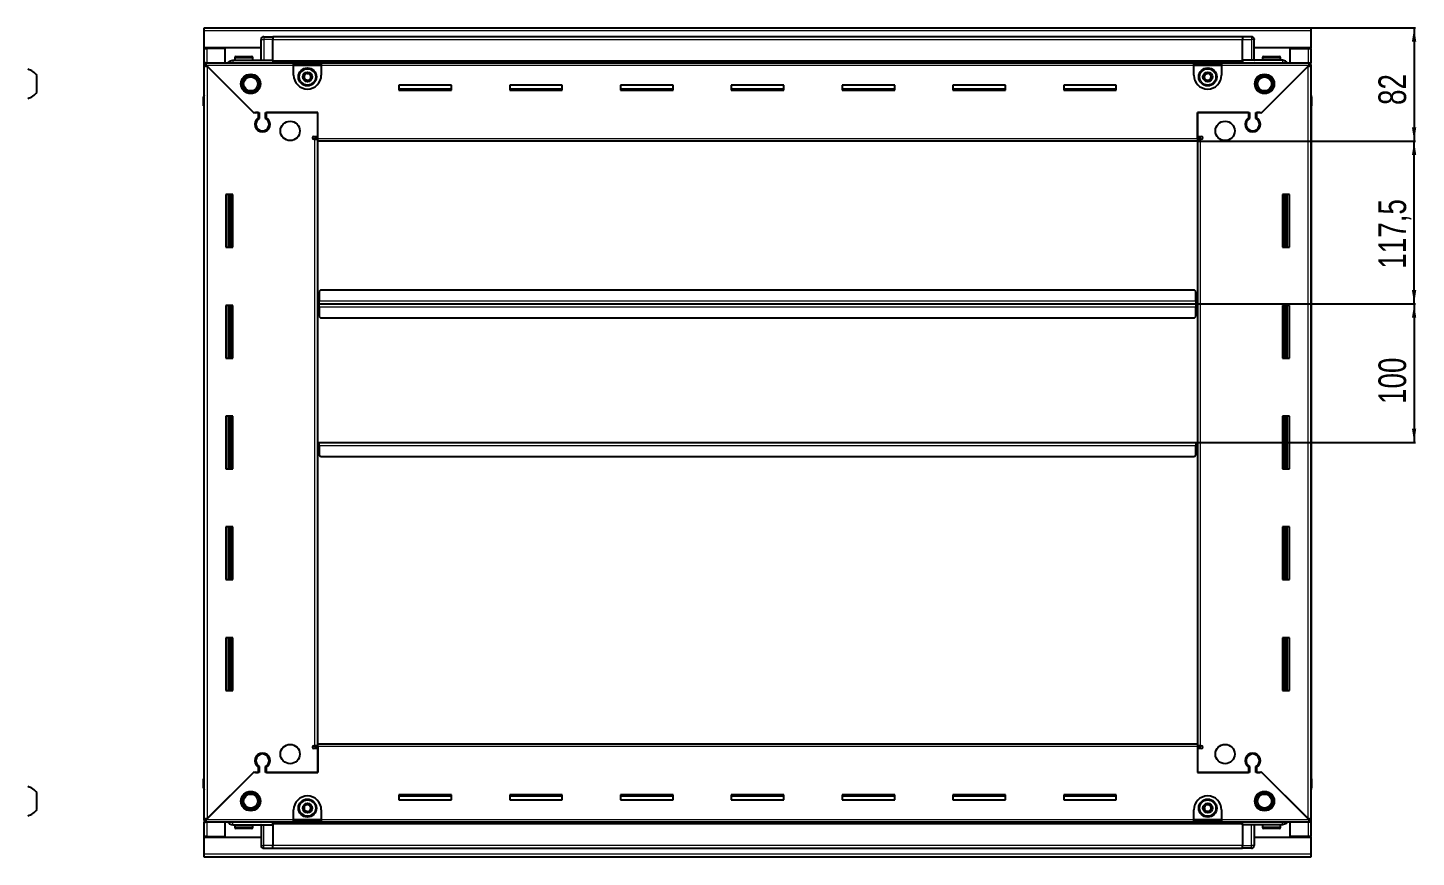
# Model space of a CAD drawing. Header units: millimetres. Extents: x 834 to 3866, y -9 to 1917.
# Drawn here: x 2863 to 3866, y 1177 to 1776 of the extents above; entities that cross this region are included whole.
import ezdxf

# ---------------------------------------------------------------- set-up
doc = ezdxf.new("R2010")
doc.units = ezdxf.units.MM
doc.layers.add('FORMAT', color=7, linetype='Continuous')
doc.styles.add('SLDTEXTSTYLE0', font='TXT', dxfattribs={"width": 0.75})
doc.dimstyles.new('SLDDIMSTYLE0', dxfattribs={"dimtxt": 20, "dimasz": 10, "dimexe": 0, "dimexo": 0.0625, "dimgap": 5, "dimtad": 2, "dimdec": 1, "dimrnd": 1e-09, "dimzin": 12, "dimdsep": 46, "dimtxsty": 'SLDTEXTSTYLE0', "dimsah": 1, "dimcen": 0.09, "dimadec": 0, "dimazin": 3, "dimtfac": 1, "dimtofl": 0, "dimtmove": 0, "dimatfit": 3, "dimfxl": 0, "dimfrac": 2, "dimtolj": 1, "dimtzin": 12, "dimarcsym": 0})

# ---------------------------------------------------------------- blocks, each defined once
blk = doc.blocks.new('_D_5')
at = {"layer": 'FORMAT'}
for p, q in [((3789.9, 1776.3), (3865.4, 1776.3)), ((3864.4, 1776.3), (3864.4, 1694.3)), ((3707.9, 1694.3), (3865.4, 1694.3))]:
    blk.add_line(p, q, dxfattribs=at)
for points in [[(3864.4, 1776.3), (3862.8, 1766.3), (3865.9, 1766.3)], [(3864.4, 1694.3), (3865.9, 1704.3), (3862.8, 1704.3)]]:
    blk.add_solid(points, dxfattribs=at)
at = {"layer": 'FORMAT', "insert": (3838.6, 1720.5), "char_height": 20, "attachment_point": 1, "rotation": 90, "style": 'SLDTEXTSTYLE0'}
blk.add_mtext('82', dxfattribs=at)
blk = doc.blocks.new('_D_6')
at = {"layer": 'FORMAT'}
for p, q in [((3707.9, 1694.3), (3865.4, 1694.3)), ((3864.4, 1576.8), (3864.4, 1694.3)), ((3706.9, 1576.8), (3865.4, 1576.8))]:
    blk.add_line(p, q, dxfattribs=at)
for points in [[(3864.4, 1694.3), (3862.8, 1684.3), (3865.9, 1684.3)], [(3864.4, 1576.8), (3865.9, 1586.8), (3862.8, 1586.8)]]:
    blk.add_solid(points, dxfattribs=at)
at = {"layer": 'FORMAT', "insert": (3838.6, 1602.3), "char_height": 20, "attachment_point": 1, "rotation": 90, "style": 'SLDTEXTSTYLE0'}
blk.add_mtext('117,5', dxfattribs=at)
blk = doc.blocks.new('_D_7')
at = {"layer": 'FORMAT'}
for p, q in [((3706.9, 1576.8), (3865.4, 1576.8)), ((3864.4, 1576.8), (3864.4, 1476.8)), ((3706.9, 1476.8), (3865.4, 1476.8))]:
    blk.add_line(p, q, dxfattribs=at)
for points in [[(3864.4, 1576.8), (3862.8, 1566.8), (3865.9, 1566.8)], [(3864.4, 1476.8), (3865.9, 1486.8), (3862.8, 1486.8)]]:
    blk.add_solid(points, dxfattribs=at)
at = {"layer": 'FORMAT', "insert": (3838.6, 1504.6), "char_height": 20, "attachment_point": 1, "rotation": 90, "style": 'SLDTEXTSTYLE0'}
blk.add_mtext('100', dxfattribs=at)

msp = doc.modelspace()

# ---------------------------------------------------------------- linework, layer by layer
at = {"color": 7, "linetype": 'Continuous', "lineweight": 25}
for p, q in [((2990.86, 1776.26), (3789.86, 1776.26)), ((2990.86, 1774.16), (2990.86, 1776.26)), ((3789.86, 1776.26), (3789.86, 1774.16)), ((2990.86, 1761.76), (2990.86, 1774.16)), ((3031.86, 1752.76), (3031.86, 1767.76)), ((3032.53, 1769.26), (3032.53, 1769.26)), ((3033.86, 1769.76), (3040.36, 1769.76)), ((3033.86, 1769.76), (3040.36, 1769.76)), ((3040.36, 1769.76), (3040.36, 1769.76)), ((3040.36, 1769.76), (3040.36, 1769.76)), ((3040.36, 1769.76), (3040.36, 1767.76)), ((3740.36, 1769.61), (3040.36, 1769.61)), ((3040.36, 1752.76), (3040.36, 1767.76)), ((3740.36, 1769.76), (3740.36, 1769.76)), ((3746.86, 1769.76), (3740.36, 1769.76)), ((3746.86, 1769.76), (3740.36, 1769.76)), ((3740.36, 1769.76), (3740.36, 1767.76)), ((3740.36, 1752.76), (3740.36, 1767.76)), ((3748.86, 1767.76), (3748.86, 1767.76)), ((3748.86, 1752.76), (3748.86, 1767.76)), ((3789.86, 1774.16), (3789.86, 1761.76)), ((3031.86, 1761.76), (2990.86, 1761.76)), ((2990.86, 1761.26), (2990.86, 1761.76)), ((2990.86, 1761.26), (2992.96, 1761.26)), ((2990.86, 1751.01), (2990.86, 1761.26)), ((2992.36, 1761.26), (2992.36, 1761.76)), ((3005.86, 1761.26), (2992.96, 1761.26)), ((3005.86, 1751.01), (3005.86, 1761.26)), ((3012.86, 1754.66), (3012.86, 1752.76)), ((3013.66, 1755.46), (3025.06, 1755.46)), ((3025.86, 1752.76), (3025.86, 1754.66)), ((3789.86, 1761.76), (3748.86, 1761.76)), ((3754.86, 1754.66), (3754.86, 1752.76)), ((3755.66, 1755.46), (3767.06, 1755.46)), ((3767.86, 1752.76), (3767.86, 1754.66)), ((3774.86, 1761.26), (3787.76, 1761.26)), ((3774.86, 1751.01), (3774.86, 1761.26)), ((3787.76, 1761.26), (3789.86, 1761.26)), ((3788.36, 1761.26), (3788.36, 1761.76)), ((3789.86, 1761.26), (3789.86, 1761.76)), ((3789.86, 1761.26), (3789.86, 1751.01)), ((2990.86, 1749.51), (2990.86, 1751.01)), ((2990.86, 1751.01), (2991.86, 1751.01)), ((2990.86, 1749.01), (2990.86, 1749.51)), ((2990.86, 1749.51), (2991.86, 1749.51)), ((2990.86, 1204.51), (2990.86, 1749.01)), ((2992.36, 1749.01), (2990.86, 1749.01)), ((2991.86, 1749.51), (2991.86, 1751.01)), ((2991.86, 1751.01), (3055.36, 1751.01)), ((2992.46, 1748.91), (3026.36, 1715.01)), ((3027.06, 1714.31), (2992.96, 1748.41)), ((3011.36, 1752.76), (3040.36, 1752.76)), ((3040.36, 1752.76), (3040.36, 1752.26)), ((3040.36, 1751.61), (3740.36, 1751.61)), ((3055.36, 1748.91), (3055.36, 1751.01)), ((3055.36, 1751.01), (3075.36, 1751.01)), ((3055.36, 1749.51), (3075.36, 1749.51)), ((3055.36, 1742.01), (3055.36, 1748.91)), ((3075.36, 1751.01), (3705.36, 1751.01)), ((3075.36, 1751.01), (3075.36, 1748.91)), ((3075.36, 1748.91), (3075.36, 1742.01)), ((3705.36, 1748.91), (3705.36, 1751.01)), ((3705.36, 1751.01), (3725.36, 1751.01)), ((3705.36, 1749.51), (3725.36, 1749.51)), ((3705.36, 1742.01), (3705.36, 1748.91)), ((3725.36, 1751.01), (3788.86, 1751.01)), ((3725.36, 1751.01), (3725.36, 1748.91)), ((3725.36, 1748.91), (3725.36, 1742.01)), ((3740.36, 1752.76), (3740.36, 1752.26)), ((3769.36, 1752.76), (3740.36, 1752.76)), ((3787.76, 1748.41), (3753.66, 1714.31)), ((3754.36, 1715.01), (3788.26, 1748.91)), ((3788.36, 1749.01), (3789.86, 1749.01)), ((3788.86, 1749.51), (3788.86, 1751.01)), ((3788.86, 1751.01), (3789.86, 1751.01)), ((3788.86, 1749.51), (3789.86, 1749.51)), ((3789.86, 1749.51), (3789.86, 1751.01)), ((3789.86, 1749.51), (3789.86, 1749.01)), ((3789.86, 1749.01), (3789.86, 1204.51)), ((2870.02, 1729.76), (2870.02, 1741.76)), ((3169.36, 1734.76), (3131.36, 1734.76)), ((3131.36, 1734.76), (3131.36, 1731.26)), ((3169.36, 1731.26), (3169.36, 1734.76)), ((3249.36, 1734.76), (3211.36, 1734.76)), ((3211.36, 1734.76), (3211.36, 1731.26)), ((3249.36, 1731.26), (3249.36, 1734.76)), ((3329.36, 1734.76), (3291.36, 1734.76)), ((3291.36, 1734.76), (3291.36, 1731.26)), ((3329.36, 1731.26), (3329.36, 1734.76)), ((3409.36, 1734.76), (3371.36, 1734.76)), ((3371.36, 1734.76), (3371.36, 1731.26)), ((3409.36, 1731.26), (3409.36, 1734.76)), ((3489.36, 1734.76), (3451.36, 1734.76)), ((3451.36, 1734.76), (3451.36, 1731.26)), ((3489.36, 1731.26), (3489.36, 1734.76)), ((3569.36, 1734.76), (3531.36, 1734.76)), ((3531.36, 1734.76), (3531.36, 1731.26)), ((3569.36, 1731.26), (3569.36, 1734.76)), ((3649.36, 1734.76), (3611.36, 1734.76)), ((3611.36, 1734.76), (3611.36, 1731.26)), ((3649.36, 1731.26), (3649.36, 1734.76)), ((2990.36, 1726.26), (2990.36, 1719.76)), ((2990.36, 1719.76), (2990.36, 1726.26)), ((3169.36, 1732.01), (3131.36, 1732.01)), ((3131.36, 1731.26), (3169.36, 1731.26)), ((3249.36, 1732.01), (3211.36, 1732.01)), ((3211.36, 1731.26), (3249.36, 1731.26)), ((3329.36, 1732.01), (3291.36, 1732.01)), ((3291.36, 1731.26), (3329.36, 1731.26)), ((3409.36, 1732.01), (3371.36, 1732.01)), ((3371.36, 1731.26), (3409.36, 1731.26)), ((3489.36, 1732.01), (3451.36, 1732.01)), ((3451.36, 1731.26), (3489.36, 1731.26)), ((3569.36, 1732.01), (3531.36, 1732.01)), ((3531.36, 1731.26), (3569.36, 1731.26)), ((3649.36, 1732.01), (3611.36, 1732.01)), ((3611.36, 1731.26), (3649.36, 1731.26)), ((3789.86, 1727.58), (3789.86, 1727.58)), ((3790.36, 1726.26), (3790.36, 1719.76)), ((3790.36, 1719.76), (3790.36, 1726.26)), ((2990.36, 1719.76), (2990.36, 1719.76)), ((2990.86, 1719.76), (2990.36, 1719.76)), ((2990.51, 1719.76), (2990.51, 1233.76)), ((3026.36, 1715.01), (3030.56, 1715.01)), ((3027.76, 1715.01), (3027.06, 1714.31)), ((3029.86, 1715.01), (3027.76, 1715.01)), ((3029.86, 1715.01), (3029.86, 1711.12)), ((3030.56, 1715.01), (3030.56, 1710.72)), ((3035.16, 1715.01), (3072.86, 1715.01)), ((3035.16, 1710.72), (3035.16, 1715.01)), ((3035.86, 1711.12), (3035.86, 1715.01)), ((3072.86, 1715.01), (3035.86, 1715.01)), ((3072.86, 1696.36), (3072.86, 1715.01)), ((3072.86, 1697.76), (3072.86, 1715.01)), ((3707.86, 1715.01), (3745.56, 1715.01)), ((3707.86, 1696.36), (3707.86, 1715.01)), ((3707.86, 1715.01), (3707.86, 1697.76)), ((3744.86, 1715.01), (3707.86, 1715.01)), ((3744.86, 1715.01), (3744.86, 1711.12)), ((3745.56, 1715.01), (3745.56, 1710.72)), ((3750.16, 1715.01), (3754.36, 1715.01)), ((3750.16, 1710.72), (3750.16, 1715.01)), ((3752.96, 1715.01), (3750.86, 1715.01)), ((3750.86, 1711.12), (3750.86, 1715.01)), ((3753.66, 1714.31), (3752.96, 1715.01)), ((3789.86, 1719.76), (3790.36, 1719.76)), ((3790.21, 1233.76), (3790.21, 1719.76)), ((3790.36, 1719.76), (3790.36, 1719.76)), ((3790.36, 1719.76), (3790.36, 1719.76)), ((3030.86, 1702.14), (3030.86, 1701.38)), ((3070.01, 1697.76), (3072.86, 1697.76)), ((3070.76, 1695.76), (3070.01, 1695.76)), ((3070.76, 1695.76), (3072.86, 1695.76)), ((3072.86, 1696.76), (3070.86, 1696.76)), ((3070.86, 1696.76), (3070.86, 1695.76)), ((3072.86, 1694.26), (3072.86, 1696.36)), ((3707.86, 1694.26), (3072.86, 1694.26)), ((3072.86, 1259.26), (3072.86, 1694.26)), ((3707.86, 1697.76), (3710.71, 1697.76)), ((3709.86, 1696.76), (3707.86, 1696.76)), ((3707.86, 1696.36), (3707.86, 1694.26)), ((3707.86, 1695.76), (3709.96, 1695.76)), ((3707.86, 1694.26), (3707.86, 1259.26)), ((3709.86, 1695.76), (3709.86, 1696.76)), ((3710.71, 1695.76), (3709.96, 1695.76)), ((3749.86, 1702.14), (3749.86, 1701.38)), ((3011.36, 1655.76), (3006.36, 1655.76)), ((3006.36, 1655.76), (3006.36, 1617.76)), ((3008.51, 1617.76), (3008.51, 1655.76)), ((3010.3, 1617.76), (3010.3, 1655.76)), ((3010.33, 1617.76), (3010.33, 1655.76)), ((3011.36, 1617.76), (3011.36, 1655.76)), ((3769.36, 1655.76), (3769.36, 1617.76)), ((3774.36, 1655.76), (3769.36, 1655.76)), ((3770.38, 1655.76), (3770.38, 1617.76)), ((3770.41, 1655.76), (3770.41, 1617.76)), ((3772.21, 1655.76), (3772.21, 1617.76)), ((3774.36, 1617.76), (3774.36, 1655.76)), ((3006.36, 1617.76), (3011.36, 1617.76)), ((3769.36, 1617.76), (3774.36, 1617.76)), ((3074.86, 1586.76), (3073.86, 1585.76)), ((3073.86, 1585.76), (3073.86, 1578.86)), ((3705.86, 1586.76), (3074.86, 1586.76)), ((3706.86, 1585.76), (3705.86, 1586.76)), ((3706.86, 1578.86), (3706.86, 1585.76)), ((3011.36, 1575.76), (3006.36, 1575.76)), ((3006.36, 1575.76), (3006.36, 1537.76)), ((3008.51, 1537.76), (3008.51, 1575.76)), ((3010.3, 1537.76), (3010.3, 1575.76)), ((3010.33, 1537.76), (3010.33, 1575.76)), ((3011.36, 1537.76), (3011.36, 1575.76)), ((3073.61, 1576.76), (3072.86, 1576.76)), ((3073.86, 1579.61), (3073.61, 1579.61)), ((3073.61, 1579.61), (3073.61, 1576.76)), ((3073.61, 1576.76), (3073.61, 1573.91)), ((3073.61, 1573.91), (3073.86, 1573.91)), ((3073.86, 1576.76), (3073.86, 1578.86)), ((3073.86, 1574.66), (3073.86, 1576.76)), ((3706.86, 1576.76), (3073.86, 1576.76)), ((3073.86, 1574.66), (3073.86, 1567.76)), ((3707.11, 1579.61), (3706.86, 1579.61)), ((3706.86, 1578.86), (3706.86, 1576.76)), ((3706.86, 1576.76), (3706.86, 1574.66)), ((3706.86, 1567.76), (3706.86, 1574.66)), ((3706.86, 1573.91), (3707.11, 1573.91)), ((3707.11, 1576.76), (3707.11, 1579.61)), ((3707.11, 1573.91), (3707.11, 1576.76)), ((3707.86, 1576.76), (3707.11, 1576.76)), ((3769.36, 1575.76), (3769.36, 1537.76)), ((3774.36, 1575.76), (3769.36, 1575.76)), ((3770.38, 1575.76), (3770.38, 1537.76)), ((3770.41, 1575.76), (3770.41, 1537.76)), ((3772.21, 1575.76), (3772.21, 1537.76)), ((3774.36, 1537.76), (3774.36, 1575.76)), ((3073.86, 1567.76), (3074.86, 1566.76)), ((3074.86, 1566.76), (3705.86, 1566.76)), ((3705.86, 1566.76), (3706.86, 1567.76)), ((3006.36, 1537.76), (3011.36, 1537.76)), ((3769.36, 1537.76), (3774.36, 1537.76)), ((3011.36, 1495.76), (3006.36, 1495.76)), ((3006.36, 1495.76), (3006.36, 1457.76)), ((3008.51, 1457.76), (3008.51, 1495.76)), ((3010.3, 1457.76), (3010.3, 1495.76)), ((3010.33, 1457.76), (3010.33, 1495.76)), ((3011.36, 1457.76), (3011.36, 1495.76)), ((3769.36, 1495.76), (3769.36, 1457.76)), ((3774.36, 1495.76), (3769.36, 1495.76)), ((3770.38, 1495.76), (3770.38, 1457.76)), ((3770.41, 1495.76), (3770.41, 1457.76)), ((3772.21, 1495.76), (3772.21, 1457.76)), ((3774.36, 1457.76), (3774.36, 1495.76)), ((3072.86, 1476.76), (3073.61, 1476.76)), ((3073.61, 1476.76), (3073.61, 1473.91)), ((3073.61, 1473.91), (3073.86, 1473.91)), ((3073.86, 1474.66), (3073.86, 1476.76)), ((3073.86, 1476.76), (3706.86, 1476.76)), ((3073.86, 1474.66), (3073.86, 1467.76)), ((3706.86, 1476.76), (3706.86, 1474.66)), ((3706.86, 1467.76), (3706.86, 1474.66)), ((3706.86, 1473.91), (3707.11, 1473.91)), ((3707.11, 1473.91), (3707.11, 1476.76)), ((3707.11, 1476.76), (3707.86, 1476.76)), ((3073.86, 1467.76), (3074.86, 1466.76)), ((3074.86, 1466.76), (3705.86, 1466.76)), ((3705.86, 1466.76), (3706.86, 1467.76)), ((3006.36, 1457.76), (3011.36, 1457.76)), ((3769.36, 1457.76), (3774.36, 1457.76)), ((3011.36, 1415.76), (3006.36, 1415.76)), ((3006.36, 1415.76), (3006.36, 1377.76)), ((3008.51, 1377.76), (3008.51, 1415.76)), ((3010.3, 1377.76), (3010.3, 1415.76)), ((3010.33, 1377.76), (3010.33, 1415.76)), ((3011.36, 1377.76), (3011.36, 1415.76)), ((3769.36, 1415.76), (3769.36, 1377.76)), ((3774.36, 1415.76), (3769.36, 1415.76)), ((3770.38, 1415.76), (3770.38, 1377.76)), ((3770.41, 1415.76), (3770.41, 1377.76)), ((3772.21, 1415.76), (3772.21, 1377.76)), ((3774.36, 1377.76), (3774.36, 1415.76)), ((3006.36, 1377.76), (3011.36, 1377.76)), ((3769.36, 1377.76), (3774.36, 1377.76)), ((3011.36, 1335.76), (3006.36, 1335.76)), ((3006.36, 1335.76), (3006.36, 1297.76)), ((3008.51, 1297.76), (3008.51, 1335.76)), ((3010.3, 1297.76), (3010.3, 1335.76)), ((3010.33, 1297.76), (3010.33, 1335.76)), ((3011.36, 1297.76), (3011.36, 1335.76)), ((3769.36, 1335.76), (3769.36, 1297.76)), ((3774.36, 1335.76), (3769.36, 1335.76)), ((3770.38, 1335.76), (3770.38, 1297.76)), ((3770.41, 1335.76), (3770.41, 1297.76)), ((3772.21, 1335.76), (3772.21, 1297.76)), ((3774.36, 1297.76), (3774.36, 1335.76)), ((3006.36, 1297.76), (3011.36, 1297.76)), ((3769.36, 1297.76), (3774.36, 1297.76)), ((3070.01, 1257.76), (3070.76, 1257.76)), ((3072.86, 1255.76), (3070.01, 1255.76)), ((3072.86, 1257.76), (3070.76, 1257.76)), ((3070.86, 1257.76), (3070.86, 1256.76)), ((3070.86, 1256.76), (3072.86, 1256.76)), ((3072.86, 1259.26), (3707.86, 1259.26)), ((3072.86, 1257.16), (3072.86, 1259.26)), ((3072.86, 1257.16), (3072.86, 1238.51)), ((3072.86, 1238.51), (3072.86, 1255.76)), ((3707.86, 1259.26), (3707.86, 1257.16)), ((3709.96, 1257.76), (3707.86, 1257.76)), ((3707.86, 1257.16), (3707.86, 1238.51)), ((3707.86, 1256.76), (3709.86, 1256.76)), ((3707.86, 1255.76), (3707.86, 1238.51)), ((3710.71, 1255.76), (3707.86, 1255.76)), ((3709.86, 1256.76), (3709.86, 1257.76)), ((3709.96, 1257.76), (3710.71, 1257.76)), ((3030.86, 1252.13), (3030.86, 1251.37)), ((3749.86, 1252.13), (3749.86, 1251.37)), ((2990.36, 1233.76), (2990.36, 1233.76)), ((2990.36, 1227.26), (2990.36, 1233.76)), ((2990.36, 1233.76), (2990.36, 1233.76)), ((2990.36, 1233.76), (2990.36, 1227.26)), ((2990.86, 1233.76), (2990.36, 1233.76)), ((3026.36, 1238.51), (2992.46, 1204.61)), ((2992.96, 1205.11), (3027.06, 1239.21)), ((3030.56, 1238.51), (3026.36, 1238.51)), ((3027.06, 1239.21), (3027.76, 1238.51)), ((3027.76, 1238.51), (3029.86, 1238.51)), ((3029.86, 1242.4), (3029.86, 1238.51)), ((3030.56, 1242.79), (3030.56, 1238.51)), ((3035.16, 1238.51), (3035.16, 1242.79)), ((3072.86, 1238.51), (3035.16, 1238.51)), ((3035.86, 1238.51), (3035.86, 1242.4)), ((3035.86, 1238.51), (3072.86, 1238.51)), ((3745.56, 1238.51), (3707.86, 1238.51)), ((3707.86, 1238.51), (3744.86, 1238.51)), ((3744.86, 1242.4), (3744.86, 1238.51)), ((3745.56, 1242.79), (3745.56, 1238.51)), ((3750.16, 1238.51), (3750.16, 1242.79)), ((3754.36, 1238.51), (3750.16, 1238.51)), ((3750.86, 1238.51), (3750.86, 1242.4)), ((3750.86, 1238.51), (3752.96, 1238.51)), ((3752.96, 1238.51), (3753.66, 1239.21)), ((3753.66, 1239.21), (3787.76, 1205.11)), ((3788.26, 1204.61), (3754.36, 1238.51)), ((3789.86, 1233.76), (3790.36, 1233.76)), ((3790.36, 1233.76), (3790.36, 1233.76)), ((3790.36, 1227.26), (3790.36, 1233.76)), ((3790.36, 1233.76), (3790.36, 1227.26)), ((2870.02, 1211.76), (2870.02, 1223.76)), ((2990.86, 1225.93), (2990.86, 1225.93)), ((3169.36, 1222.26), (3131.36, 1222.26)), ((3131.36, 1222.26), (3131.36, 1218.76)), ((3131.36, 1221.51), (3169.36, 1221.51)), ((3131.36, 1218.76), (3169.36, 1218.76)), ((3169.36, 1218.76), (3169.36, 1222.26)), ((3249.36, 1222.26), (3211.36, 1222.26)), ((3211.36, 1222.26), (3211.36, 1218.76)), ((3211.36, 1221.51), (3249.36, 1221.51)), ((3211.36, 1218.76), (3249.36, 1218.76)), ((3249.36, 1218.76), (3249.36, 1222.26)), ((3329.36, 1222.26), (3291.36, 1222.26)), ((3291.36, 1222.26), (3291.36, 1218.76)), ((3291.36, 1221.51), (3329.36, 1221.51)), ((3291.36, 1218.76), (3329.36, 1218.76)), ((3329.36, 1218.76), (3329.36, 1222.26)), ((3409.36, 1222.26), (3371.36, 1222.26)), ((3371.36, 1222.26), (3371.36, 1218.76)), ((3371.36, 1221.51), (3409.36, 1221.51)), ((3371.36, 1218.76), (3409.36, 1218.76)), ((3409.36, 1218.76), (3409.36, 1222.26)), ((3489.36, 1222.26), (3451.36, 1222.26)), ((3451.36, 1222.26), (3451.36, 1218.76)), ((3451.36, 1221.51), (3489.36, 1221.51)), ((3451.36, 1218.76), (3489.36, 1218.76)), ((3489.36, 1218.76), (3489.36, 1222.26)), ((3569.36, 1222.26), (3531.36, 1222.26)), ((3531.36, 1222.26), (3531.36, 1218.76)), ((3531.36, 1221.51), (3569.36, 1221.51)), ((3531.36, 1218.76), (3569.36, 1218.76)), ((3569.36, 1218.76), (3569.36, 1222.26)), ((3649.36, 1222.26), (3611.36, 1222.26)), ((3611.36, 1222.26), (3611.36, 1218.76)), ((3611.36, 1221.51), (3649.36, 1221.51)), ((3611.36, 1218.76), (3649.36, 1218.76)), ((3649.36, 1218.76), (3649.36, 1222.26)), ((2990.86, 1204.01), (2990.86, 1204.51)), ((2992.36, 1204.51), (2990.86, 1204.51)), ((2990.86, 1204.01), (2990.86, 1202.51)), ((2991.86, 1204.01), (2990.86, 1204.01)), ((2991.86, 1204.01), (2991.86, 1202.51)), ((3055.36, 1204.61), (3055.36, 1211.51)), ((3055.36, 1202.51), (3055.36, 1204.61)), ((3075.36, 1204.01), (3055.36, 1204.01)), ((3075.36, 1211.51), (3075.36, 1204.61)), ((3075.36, 1204.61), (3075.36, 1202.51)), ((3705.36, 1204.61), (3705.36, 1211.51)), ((3705.36, 1202.51), (3705.36, 1204.61)), ((3725.36, 1204.01), (3705.36, 1204.01)), ((3725.36, 1211.51), (3725.36, 1204.61)), ((3725.36, 1204.61), (3725.36, 1202.51)), ((3788.36, 1204.51), (3789.86, 1204.51)), ((3788.86, 1204.01), (3788.86, 1202.51)), ((3789.86, 1204.01), (3788.86, 1204.01)), ((3789.86, 1204.51), (3789.86, 1204.01)), ((3789.86, 1204.01), (3789.86, 1202.51)), ((2990.86, 1192.26), (2990.86, 1202.51)), ((2991.86, 1202.51), (2990.86, 1202.51)), ((3055.36, 1202.51), (2991.86, 1202.51)), ((3005.86, 1192.26), (3005.86, 1202.51)), ((3011.36, 1200.76), (3040.36, 1200.76)), ((3012.86, 1200.76), (3012.86, 1198.86)), ((3017.43, 1198.06), (3013.66, 1198.06)), ((3025.06, 1198.06), (3017.43, 1198.06)), ((3025.86, 1198.86), (3025.86, 1200.76)), ((3031.86, 1200.76), (3031.86, 1185.76)), ((3740.36, 1201.91), (3040.36, 1201.91)), ((3040.36, 1200.76), (3040.36, 1201.26)), ((3040.36, 1200.76), (3040.36, 1185.76)), ((3075.36, 1202.51), (3055.36, 1202.51)), ((3705.36, 1202.51), (3075.36, 1202.51)), ((3725.36, 1202.51), (3705.36, 1202.51)), ((3788.86, 1202.51), (3725.36, 1202.51)), ((3740.36, 1200.76), (3740.36, 1201.26)), ((3769.36, 1200.76), (3740.36, 1200.76)), ((3740.36, 1200.76), (3740.36, 1185.76)), ((3748.86, 1200.76), (3748.86, 1185.76)), ((3754.86, 1200.76), (3754.86, 1198.86)), ((3762.65, 1198.06), (3755.66, 1198.06)), ((3767.06, 1198.06), (3762.65, 1198.06)), ((3767.86, 1198.86), (3767.86, 1200.76)), ((3774.86, 1192.26), (3774.86, 1202.51)), ((3789.86, 1202.51), (3788.86, 1202.51)), ((3789.86, 1202.51), (3789.86, 1192.26)), ((2992.96, 1192.26), (2990.86, 1192.26)), ((2990.86, 1191.76), (2990.86, 1192.26)), ((2990.86, 1179.36), (2990.86, 1191.76)), ((2990.86, 1191.76), (3031.86, 1191.76)), ((2992.36, 1191.76), (2992.36, 1192.26)), ((2992.96, 1192.26), (3005.86, 1192.26)), ((3031.86, 1185.76), (3031.86, 1185.76)), ((3033.86, 1183.76), (3040.36, 1183.76)), ((3033.86, 1183.76), (3040.36, 1183.76)), ((3040.36, 1183.76), (3040.36, 1185.76)), ((3040.36, 1183.91), (3740.36, 1183.91)), ((3040.36, 1183.76), (3040.36, 1183.76)), ((3740.36, 1183.76), (3740.36, 1185.76)), ((3746.86, 1183.76), (3740.36, 1183.76)), ((3740.36, 1183.76), (3740.36, 1183.76)), ((3740.36, 1183.76), (3740.36, 1183.76)), ((3746.86, 1183.76), (3740.36, 1183.76)), ((3748.18, 1184.26), (3748.18, 1184.26)), ((3748.86, 1191.76), (3789.86, 1191.76)), ((3787.76, 1192.26), (3774.86, 1192.26)), ((3789.86, 1192.26), (3787.76, 1192.26)), ((3788.36, 1191.76), (3788.36, 1192.26)), ((3789.86, 1191.76), (3789.86, 1192.26)), ((3789.86, 1191.76), (3789.86, 1179.36)), ((2990.86, 1177.26), (2990.86, 1179.36)), ((3789.86, 1177.26), (2990.86, 1177.26)), ((3789.86, 1179.36), (3789.86, 1177.26))]:
    msp.add_line(p, q, dxfattribs=at)
at = {"color": 8, "linetype": 'Continuous', "lineweight": 18}
for p, q in [((3789.86, 1774.16), (2990.86, 1774.16)), ((3031.86, 1767.76), (3033.86, 1767.76)), ((3033.86, 1769.76), (3033.86, 1767.76)), ((3033.86, 1767.76), (3033.86, 1752.76)), ((3040.36, 1767.76), (3033.86, 1767.76)), ((3740.36, 1767.61), (3040.36, 1767.61)), ((3740.36, 1767.76), (3746.86, 1767.76)), ((3746.86, 1769.76), (3746.86, 1767.76)), ((3746.86, 1767.76), (3746.86, 1752.76)), ((3748.86, 1767.76), (3746.86, 1767.76)), ((2992.96, 1761.26), (2992.96, 1761.76)), ((2992.96, 1751.01), (2992.96, 1761.26)), ((3012.86, 1754.66), (3025.86, 1754.66)), ((3754.86, 1754.66), (3767.86, 1754.66)), ((3787.76, 1761.76), (3787.76, 1761.26)), ((3787.76, 1761.26), (3787.76, 1751.01)), ((3055.36, 1748.91), (2992.46, 1748.91)), ((2992.96, 1748.41), (2992.96, 1205.11)), ((3740.36, 1752.26), (3040.36, 1752.26)), ((3740.36, 1751.02), (3040.36, 1751.02)), ((3055.36, 1748.91), (3075.36, 1748.91)), ((3705.36, 1748.91), (3075.36, 1748.91)), ((3705.36, 1748.91), (3725.36, 1748.91)), ((3788.26, 1748.91), (3725.36, 1748.91)), ((3787.76, 1205.11), (3787.76, 1748.41)), ((2990.86, 1726.26), (2990.36, 1726.26)), ((3789.86, 1726.26), (3790.36, 1726.26)), ((3070.76, 1257.76), (3070.76, 1695.76)), ((3072.86, 1696.36), (3707.86, 1696.36)), ((3709.96, 1695.76), (3709.96, 1257.76)), ((3007.86, 1655.76), (3007.86, 1617.76)), ((3009.09, 1655.76), (3009.09, 1617.76)), ((3771.62, 1617.76), (3771.62, 1655.76)), ((3772.86, 1617.76), (3772.86, 1655.76)), ((3007.86, 1575.76), (3007.86, 1537.76)), ((3009.09, 1575.76), (3009.09, 1537.76)), ((3706.86, 1578.86), (3073.86, 1578.86)), ((3073.86, 1574.66), (3706.86, 1574.66)), ((3771.62, 1537.76), (3771.62, 1575.76)), ((3772.86, 1537.76), (3772.86, 1575.76)), ((3007.86, 1495.76), (3007.86, 1457.76)), ((3009.09, 1495.76), (3009.09, 1457.76)), ((3771.62, 1457.76), (3771.62, 1495.76)), ((3772.86, 1457.76), (3772.86, 1495.76)), ((3073.86, 1474.66), (3706.86, 1474.66)), ((3007.86, 1415.76), (3007.86, 1377.76)), ((3009.09, 1415.76), (3009.09, 1377.76)), ((3771.62, 1377.76), (3771.62, 1415.76)), ((3772.86, 1377.76), (3772.86, 1415.76)), ((3007.86, 1335.76), (3007.86, 1297.76)), ((3009.09, 1335.76), (3009.09, 1297.76)), ((3771.62, 1297.76), (3771.62, 1335.76)), ((3772.86, 1297.76), (3772.86, 1335.76)), ((3707.86, 1257.16), (3072.86, 1257.16)), ((2990.86, 1227.26), (2990.36, 1227.26)), ((3789.86, 1227.26), (3790.36, 1227.26)), ((2992.46, 1204.61), (3055.36, 1204.61)), ((3075.36, 1204.61), (3055.36, 1204.61)), ((3075.36, 1204.61), (3705.36, 1204.61)), ((3725.36, 1204.61), (3705.36, 1204.61)), ((3725.36, 1204.61), (3788.26, 1204.61)), ((2992.96, 1192.26), (2992.96, 1202.51)), ((3017.16, 1198.86), (3012.86, 1198.86)), ((3025.86, 1198.86), (3017.16, 1198.86)), ((3033.86, 1185.76), (3033.86, 1200.76)), ((3040.36, 1202.49), (3740.36, 1202.49)), ((3040.36, 1201.26), (3740.36, 1201.26)), ((3746.86, 1185.76), (3746.86, 1200.76)), ((3762.83, 1198.86), (3754.86, 1198.86)), ((3767.86, 1198.86), (3762.83, 1198.86)), ((3787.76, 1202.51), (3787.76, 1192.26)), ((2992.96, 1191.76), (2992.96, 1192.26)), ((3031.86, 1185.76), (3033.86, 1185.76)), ((3040.36, 1185.76), (3033.86, 1185.76)), ((3033.86, 1183.76), (3033.86, 1185.76)), ((3040.36, 1185.91), (3740.36, 1185.91)), ((3740.36, 1185.76), (3746.86, 1185.76)), ((3748.86, 1185.76), (3746.86, 1185.76)), ((3746.86, 1183.76), (3746.86, 1185.76)), ((3787.76, 1192.26), (3787.76, 1191.76)), ((3789.86, 1179.36), (2990.86, 1179.36))]:
    msp.add_line(p, q, dxfattribs=at)
at = {"color": 7, "linetype": 'Continuous', "lineweight": 25, "flags": 128}
msp.add_lwpolyline([(3748.71, 1768.51), (3748.82, 1768.15), (3748.86, 1767.76)], dxfattribs=at)
at = {"color": 7, "linetype": 'Continuous', "lineweight": 25}
for centre, radius in [((3065.36, 1740.76), 6.5), ((3715.36, 1740.76), 6.5), ((3024.36, 1735.76), 7), ((3024.36, 1735.76), 6.03), ((3024.36, 1735.76), 5.1), ((3065.36, 1740.76), 3.46), ((3715.36, 1740.76), 3.46), ((3756.36, 1735.76), 7), ((3756.36, 1735.76), 6.03), ((3756.36, 1735.76), 5.1), ((3052.86, 1701.76), 7), ((3727.86, 1701.76), 7), ((3052.86, 1251.76), 7), ((3727.86, 1251.76), 7), ((3024.36, 1217.76), 7), ((3024.36, 1217.76), 6.03), ((3756.36, 1217.76), 7), ((3756.36, 1217.76), 6.03), ((3024.36, 1217.76), 5.1), ((3065.36, 1212.76), 6.5), ((3065.36, 1212.76), 3.46), ((3715.36, 1212.76), 6.5), ((3715.36, 1212.76), 3.46), ((3756.36, 1217.76), 5.1)]:
    msp.add_circle(centre, radius, dxfattribs=at)
at = {"color": 8, "linetype": 'Continuous', "lineweight": 18}
for centre in [(3065.36, 1740.76), (3715.36, 1740.76), (3065.36, 1212.76), (3715.36, 1212.76)]:
    msp.add_circle(centre, 5.7, dxfattribs=at)
at = {"color": 7, "linetype": 'Continuous', "lineweight": 25}
for centre, radius, start, end in [((3033.86, 1767.76), 2, 90, 180), ((3746.86, 1767.76), 2, 0, 90), ((3013.66, 1754.66), 0.8, 90, 180), ((3025.06, 1754.66), 0.8, 0, 90), ((3755.66, 1754.66), 0.8, 90, 180), ((3767.06, 1754.66), 0.8, 0, 90), ((2860.4, 1734.73), 11.91, 36.1266, 75.29965), ((3031.66, 1752.96), 0.2, 270, 0), ((3749.06, 1752.96), 0.2, 180, 270), ((3065.36, 1742.01), 10, 180, 270), ((3065.36, 1740.76), 2.5, 134.01559, 194.01559), ((3065.36, 1740.76), 2.5, 194.01559, 254.01559), ((3065.36, 1740.76), 2.5, 74.01559, 134.01559), ((3065.36, 1740.76), 2.5, 254.01559, 314.01559), ((3065.36, 1742.01), 10, 270, 0), ((3065.36, 1740.76), 2.5, 14.01559, 74.01559), ((3065.36, 1740.76), 2.5, 314.01559, 14.01559), ((3715.36, 1742.01), 10, 180, 270), ((3715.36, 1740.76), 2.5, 160.11158, 220.11158), ((3715.36, 1740.76), 2.5, 100.11158, 160.11158), ((3715.36, 1740.76), 2.5, 220.11158, 280.11158), ((3715.36, 1740.76), 2.5, 40.11158, 100.11158), ((3715.36, 1742.01), 10, 270, 0), ((3715.36, 1740.76), 2.5, 280.11158, 340.11158), ((3715.36, 1740.76), 2.5, 340.11158, 40.11158), ((2860.4, 1736.78), 11.91, 284.70035, 323.8734), ((2992.36, 1726.26), 2, 138.59038, 180), ((3788.36, 1726.26), 2, 0, 41.39416), ((3032.86, 1706.51), 5.5, 123.05573, 56.94427), ((3032.86, 1706.51), 4.8, 118.63099, 61.36901), ((3747.86, 1706.51), 5.5, 123.05573, 56.94427), ((3747.86, 1706.51), 4.8, 118.63099, 61.36901), ((3070.01, 1696.76), 1, 90, 270), ((3710.71, 1696.76), 1, 270, 90), ((3070.01, 1256.76), 1, 90, 270), ((3710.71, 1256.76), 1, 270, 90), ((3032.86, 1247.01), 5.5, 303.05573, 236.94427), ((3032.86, 1247.01), 4.8, 298.63099, 241.36901), ((3747.86, 1247.01), 5.5, 303.05573, 236.94427), ((3747.86, 1247.01), 4.8, 298.63099, 241.36901), ((2860.4, 1216.73), 11.91, 36.1266, 75.29965), ((2992.36, 1227.26), 2, 180, 221.39416), ((3788.36, 1227.26), 2, 318.59038, 0), ((3065.36, 1211.51), 10, 90, 180), ((3065.36, 1212.76), 2.5, 127.47401, 187.47401), ((3065.36, 1212.76), 2.5, 67.47401, 127.47401), ((3065.36, 1211.51), 10, 0, 90), ((3065.36, 1212.76), 2.5, 7.47401, 67.47401), ((3065.36, 1212.76), 2.5, 307.47401, 7.47401), ((3715.36, 1211.51), 10, 90, 180), ((3715.36, 1212.76), 2.5, 147.04236, 207.04236), ((3715.36, 1212.76), 2.5, 87.04236, 147.04236), ((3715.36, 1211.51), 10, 0, 90), ((3715.36, 1212.76), 2.5, 27.04236, 87.04236), ((3715.36, 1212.76), 2.5, 327.04236, 27.04236), ((2860.4, 1218.78), 11.91, 284.70035, 323.8734), ((3065.36, 1212.76), 2.5, 187.47401, 247.47401), ((3065.36, 1212.76), 2.5, 247.47401, 307.47401), ((3715.36, 1212.76), 2.5, 207.04236, 267.04236), ((3715.36, 1212.76), 2.5, 267.04236, 327.04236), ((3013.66, 1198.86), 0.8, 180, 270), ((3025.06, 1198.86), 0.8, 270, 360), ((3031.66, 1200.56), 0.2, 0, 90), ((3749.06, 1200.56), 0.2, 90, 180), ((3755.66, 1198.86), 0.8, 180, 270), ((3767.06, 1198.86), 0.8, 270, 360), ((3033.86, 1185.76), 2, 180, 270), ((3033.86, 1185.76), 2, 180, 270), ((3746.86, 1185.76), 2, 270, 0), ((3746.86, 1185.76), 2, 270, 288.58003), ((3746.86, 1185.76), 2, 303.94202, 311.40962)]:
    msp.add_arc(centre, radius, start, end, dxfattribs=at)
for points, knots in [([(2990.86, 1749.01), (2990.88, 1748.96), (2990.93, 1748.87), (2991.33, 1748.74), (2991.89, 1748.61), (2992.46, 1748.5), (2992.83, 1748.43), (2992.96, 1748.41)], [0, 0, 0, 0, 0.2302553, 0.4485219, 0.6667858, 0.8850496, 1, 1, 1, 1]), ([(2992.46, 1748.91), (2992.41, 1749.16), (2992.32, 1749.65), (2992.19, 1750.3), (2992.06, 1750.76), (2991.95, 1750.98), (2991.88, 1751), (2991.86, 1751.01)], [0, 0, 0, 0, 0.23025534, 0.4485219, 0.6667858, 0.88504963, 1, 1, 1, 1]), ([(3008.14, 1751.01), (3008.26, 1751.21), (3008.65, 1751.86), (3009.8, 1752.57), (3010.84, 1752.69), (3011.36, 1752.76)], [0, 0, 0, 0, 0.18224985, 0.59112493, 1, 1, 1, 1]), ([(3040.36, 1752.76), (3040.36, 1752.72), (3040.36, 1752.64), (3040.36, 1752.02), (3040.36, 1751.47), (3040.36, 1751.09), (3040.36, 1751.08)], [0, 0, 0, 0, 0.3302662, 0.6605324, 0.9907986, 1, 1, 1, 1]), ([(3740.36, 1752.76), (3740.36, 1752.72), (3740.36, 1752.64), (3740.36, 1752.02), (3740.36, 1751.47), (3740.36, 1751.09), (3740.36, 1751.08)], [0, 0, 0, 0, 0.3302662, 0.66053239, 0.99079859, 1, 1, 1, 1]), ([(3772.57, 1751.01), (3772.45, 1751.21), (3772.06, 1751.86), (3770.91, 1752.57), (3769.87, 1752.69), (3769.36, 1752.76)], [0, 0, 0, 0, 0.1822499, 0.5911249, 1, 1, 1, 1]), ([(3787.76, 1748.41), (3788.01, 1748.45), (3788.5, 1748.54), (3789.14, 1748.68), (3789.61, 1748.81), (3789.83, 1748.92), (3789.85, 1748.98), (3789.86, 1749.01)], [0, 0, 0, 0, 0.2302553, 0.4485219, 0.6667858, 0.8850496, 1, 1, 1, 1]), ([(3788.86, 1751.01), (3788.81, 1750.98), (3788.72, 1750.93), (3788.59, 1750.54), (3788.46, 1749.98), (3788.35, 1749.4), (3788.28, 1749.03), (3788.26, 1748.91)], [0, 0, 0, 0, 0.2302553, 0.4485219, 0.6667858, 0.8850496, 1, 1, 1, 1]), ([(3062.58, 1741.55), (3062.95, 1741.91), (3063.65, 1742.58), (3064.34, 1743.25), (3064.66, 1743.56)], [0, 0, 0, 0, 0.5346859, 1, 1, 1, 1]), ([(3063.28, 1738.75), (3063.2, 1739.09), (3063, 1739.88), (3062.76, 1740.85), (3062.61, 1741.43), (3062.58, 1741.55)], [0, 0, 0, 0, 0.3629006, 0.8668753, 1, 1, 1, 1]), ([(3066.05, 1737.96), (3065.56, 1738.1), (3064.63, 1738.36), (3063.71, 1738.63), (3063.28, 1738.75)], [0, 0, 0, 0, 0.5346859, 1, 1, 1, 1]), ([(3064.66, 1743.56), (3065.15, 1743.42), (3066.08, 1743.15), (3067, 1742.89), (3067.43, 1742.76)], [0, 0, 0, 0, 0.5346859, 1, 1, 1, 1]), ([(3068.13, 1739.96), (3067.76, 1739.6), (3067.07, 1738.93), (3066.38, 1738.27), (3066.05, 1737.96)], [0, 0, 0, 0, 0.5346859, 1, 1, 1, 1]), ([(3067.43, 1742.76), (3067.46, 1742.64), (3067.61, 1742.06), (3067.85, 1741.1), (3068.05, 1740.3), (3068.13, 1739.96)], [0, 0, 0, 0, 0.1331247, 0.6370994, 1, 1, 1, 1]), ([(3712.51, 1740.25), (3712.56, 1740.37), (3712.76, 1740.93), (3713.1, 1741.87), (3713.38, 1742.64), (3713.5, 1742.96)], [0, 0, 0, 0, 0.1331247, 0.6370994, 1, 1, 1, 1]), ([(3714.37, 1738.04), (3714.04, 1738.44), (3713.42, 1739.17), (3712.8, 1739.91), (3712.51, 1740.25)], [0, 0, 0, 0, 0.5346859, 1, 1, 1, 1]), ([(3713.5, 1742.96), (3714, 1743.06), (3714.95, 1743.22), (3715.9, 1743.39), (3716.34, 1743.47)], [0, 0, 0, 0, 0.5346859, 1, 1, 1, 1]), ([(3717.22, 1738.55), (3716.71, 1738.46), (3715.76, 1738.29), (3714.81, 1738.12), (3714.37, 1738.04)], [0, 0, 0, 0, 0.5346859, 1, 1, 1, 1]), ([(3716.34, 1743.47), (3716.67, 1743.08), (3717.29, 1742.34), (3717.91, 1741.61), (3718.2, 1741.26)], [0, 0, 0, 0, 0.5346859, 1, 1, 1, 1]), ([(3718.2, 1741.26), (3718.08, 1740.94), (3717.8, 1740.17), (3717.46, 1739.23), (3717.26, 1738.67), (3717.22, 1738.55)], [0, 0, 0, 0, 0.3629006, 0.8668753, 1, 1, 1, 1]), ([(3062.69, 1213.86), (3062.79, 1213.94), (3063.26, 1214.3), (3064.05, 1214.91), (3064.71, 1215.41), (3064.98, 1215.62)], [0, 0, 0, 0, 0.1331247, 0.6370994, 1, 1, 1, 1]), ([(3063.06, 1211), (3063, 1211.51), (3062.87, 1212.47), (3062.75, 1213.42), (3062.69, 1213.86)], [0, 0, 0, 0, 0.5346859, 1, 1, 1, 1]), ([(3064.98, 1215.62), (3065.46, 1215.42), (3066.35, 1215.05), (3067.23, 1214.68), (3067.65, 1214.51)], [0, 0, 0, 0, 0.5346859, 1, 1, 1, 1]), ([(3067.65, 1214.51), (3067.71, 1214), (3067.84, 1213.05), (3067.96, 1212.09), (3068.02, 1211.65)], [0, 0, 0, 0, 0.5346859, 1, 1, 1, 1]), ([(3712.47, 1212.91), (3712.75, 1213.34), (3713.28, 1214.15), (3713.8, 1214.95), (3714.04, 1215.33)], [0, 0, 0, 0, 0.5346859, 1, 1, 1, 1]), ([(3714.04, 1215.33), (3714.17, 1215.32), (3714.77, 1215.29), (3715.76, 1215.24), (3716.58, 1215.2), (3716.93, 1215.18)], [0, 0, 0, 0, 0.1331247, 0.6370994, 1, 1, 1, 1]), ([(3716.93, 1215.18), (3717.16, 1214.72), (3717.6, 1213.86), (3718.04, 1213.01), (3718.24, 1212.61)], [0, 0, 0, 0, 0.53468586, 1, 1, 1, 1]), ([(2992.96, 1205.11), (2992.7, 1205.06), (2992.21, 1204.97), (2991.57, 1204.84), (2991.1, 1204.71), (2990.88, 1204.6), (2990.86, 1204.53), (2990.86, 1204.51)], [0, 0, 0, 0, 0.2302553, 0.4485219, 0.6667858, 0.8850496, 1, 1, 1, 1]), ([(2991.86, 1202.51), (2991.9, 1202.53), (2991.99, 1202.59), (2992.12, 1202.98), (2992.26, 1203.54), (2992.37, 1204.12), (2992.43, 1204.48), (2992.46, 1204.61)], [0, 0, 0, 0, 0.2302553, 0.4485219, 0.6667858, 0.8850496, 1, 1, 1, 1]), ([(3065.73, 1209.89), (3065.25, 1210.09), (3064.36, 1210.46), (3063.48, 1210.83), (3063.06, 1211)], [0, 0, 0, 0, 0.5346859, 1, 1, 1, 1]), ([(3068.02, 1211.65), (3067.75, 1211.44), (3067.1, 1210.94), (3066.31, 1210.34), (3065.83, 1209.97), (3065.73, 1209.89)], [0, 0, 0, 0, 0.3629006, 0.8668753, 1, 1, 1, 1]), ([(3713.79, 1210.33), (3713.55, 1210.79), (3713.11, 1211.65), (3712.68, 1212.51), (3712.47, 1212.91)], [0, 0, 0, 0, 0.53468586, 1, 1, 1, 1]), ([(3716.67, 1210.19), (3716.32, 1210.2), (3715.5, 1210.25), (3714.51, 1210.3), (3713.91, 1210.33), (3713.79, 1210.33)], [0, 0, 0, 0, 0.3629006, 0.8668753, 1, 1, 1, 1]), ([(3718.24, 1212.61), (3717.96, 1212.18), (3717.43, 1211.37), (3716.91, 1210.56), (3716.67, 1210.19)], [0, 0, 0, 0, 0.53468586, 1, 1, 1, 1]), ([(3789.86, 1204.51), (3789.83, 1204.55), (3789.78, 1204.64), (3789.38, 1204.78), (3788.83, 1204.91), (3788.25, 1205.02), (3787.88, 1205.08), (3787.76, 1205.11)], [0, 0, 0, 0, 0.2302553, 0.4485219, 0.6667858, 0.8850496, 1, 1, 1, 1]), ([(3788.26, 1204.61), (3788.3, 1204.35), (3788.39, 1203.86), (3788.52, 1203.22), (3788.66, 1202.75), (3788.77, 1202.53), (3788.83, 1202.51), (3788.86, 1202.51)], [0, 0, 0, 0, 0.2302553, 0.4485219, 0.6667858, 0.8850496, 1, 1, 1, 1]), ([(3008.14, 1202.51), (3008.26, 1202.31), (3008.65, 1201.66), (3009.8, 1200.95), (3010.84, 1200.82), (3011.36, 1200.76)], [0, 0, 0, 0, 0.18224985, 0.59112493, 1, 1, 1, 1]), ([(3040.36, 1200.76), (3040.36, 1200.79), (3040.36, 1200.87), (3040.36, 1201.49), (3040.36, 1202.07), (3040.36, 1202.46), (3040.36, 1202.49)], [0, 0, 0, 0, 0.3242788, 0.6485576, 0.9728365, 1, 1, 1, 1]), ([(3740.36, 1200.76), (3740.36, 1200.79), (3740.36, 1200.87), (3740.36, 1201.49), (3740.36, 1202.05), (3740.36, 1202.42), (3740.36, 1202.43)], [0, 0, 0, 0, 0.3302672, 0.6605344, 0.9908016, 1, 1, 1, 1]), ([(3772.57, 1202.51), (3772.45, 1202.31), (3772.06, 1201.66), (3770.91, 1200.95), (3769.87, 1200.82), (3769.36, 1200.76)], [0, 0, 0, 0, 0.1822499, 0.5911249, 1, 1, 1, 1])]:
    msp.add_open_spline(points, degree=3, knots=knots, dxfattribs=at)
for points in [[(2992.46, 1748.91), (2992.41, 1748.99), (2992.31, 1749.14), (2992.16, 1749.34), (2992.01, 1749.48), (2991.91, 1749.5), (2991.86, 1749.51)], [(2992.36, 1749.01), (2992.36, 1748.96), (2992.38, 1748.86), (2992.52, 1748.71), (2992.72, 1748.56), (2992.88, 1748.46), (2992.96, 1748.41)], [(3787.76, 1748.41), (3787.83, 1748.46), (3787.99, 1748.56), (3788.19, 1748.71), (3788.33, 1748.86), (3788.35, 1748.96), (3788.36, 1749.01)], [(3788.86, 1749.51), (3788.81, 1749.5), (3788.71, 1749.48), (3788.56, 1749.34), (3788.41, 1749.14), (3788.31, 1748.99), (3788.26, 1748.91)], [(2991.86, 1204.01), (2991.91, 1204.02), (2992.01, 1204.03), (2992.16, 1204.17), (2992.31, 1204.37), (2992.41, 1204.53), (2992.46, 1204.61)], [(2992.96, 1205.11), (2992.88, 1205.06), (2992.72, 1204.96), (2992.52, 1204.81), (2992.38, 1204.66), (2992.36, 1204.56), (2992.36, 1204.51)], [(3788.36, 1204.51), (3788.35, 1204.56), (3788.33, 1204.66), (3788.19, 1204.81), (3787.99, 1204.96), (3787.83, 1205.06), (3787.76, 1205.11)], [(3788.26, 1204.61), (3788.31, 1204.53), (3788.41, 1204.37), (3788.56, 1204.17), (3788.71, 1204.03), (3788.81, 1204.02), (3788.86, 1204.01)]]:
    msp.add_open_spline(points, degree=3, dxfattribs=at)
at = {"color": 8, "linetype": 'Continuous', "lineweight": 18}
for points in [[(3011.36, 1752.76), (3011.36, 1752.71), (3011.36, 1752.64), (3011.36, 1752.2), (3011.36, 1751.75), (3011.36, 1751.33), (3011.36, 1751.06), (3011.36, 1751.01)], [(3769.36, 1752.76), (3769.36, 1752.71), (3769.36, 1752.64), (3769.36, 1752.2), (3769.36, 1751.75), (3769.36, 1751.33), (3769.36, 1751.06), (3769.36, 1751.01)], [(3011.36, 1200.76), (3011.36, 1200.8), (3011.36, 1200.88), (3011.36, 1201.31), (3011.36, 1201.77), (3011.36, 1202.18), (3011.36, 1202.45), (3011.36, 1202.51)], [(3769.36, 1200.76), (3769.36, 1200.8), (3769.36, 1200.88), (3769.36, 1201.31), (3769.36, 1201.77), (3769.36, 1202.18), (3769.36, 1202.45), (3769.36, 1202.51)]]:
    msp.add_open_spline(points, degree=3, knots=[0, 0, 0, 0, 0.3597529, 0.5534142, 0.7511852, 0.9489563, 1, 1, 1, 1], dxfattribs=at)

# ---------------------------------------------------------------- dimensions: what is measured, and where the dimension line sits
at = {"layer": 'FORMAT'}
for base, p1, p2, picture, middle in [((3864.36, 1694.26), (3789.86, 1776.26), (3707.86, 1694.26), '_D_5', (3864.36, 1735.26)), ((3864.36, 1694.26), (3706.86, 1576.76), (3707.86, 1694.26), '_D_6', (3864.36, 1635.51)), ((3864.36, 1476.76), (3706.86, 1576.76), (3706.86, 1476.76), '_D_7', (3864.36, 1526.76))]:
    dim = msp.add_linear_dim(base=base, p1=p1, p2=p2, angle=90, dimstyle='SLDDIMSTYLE0', dxfattribs=at)
    dim.commit()
    dim.dimension.update_dxf_attribs({"geometry": picture, "text_midpoint": middle, "dimtype": 160})

doc.saveas('drawing.dxf')
